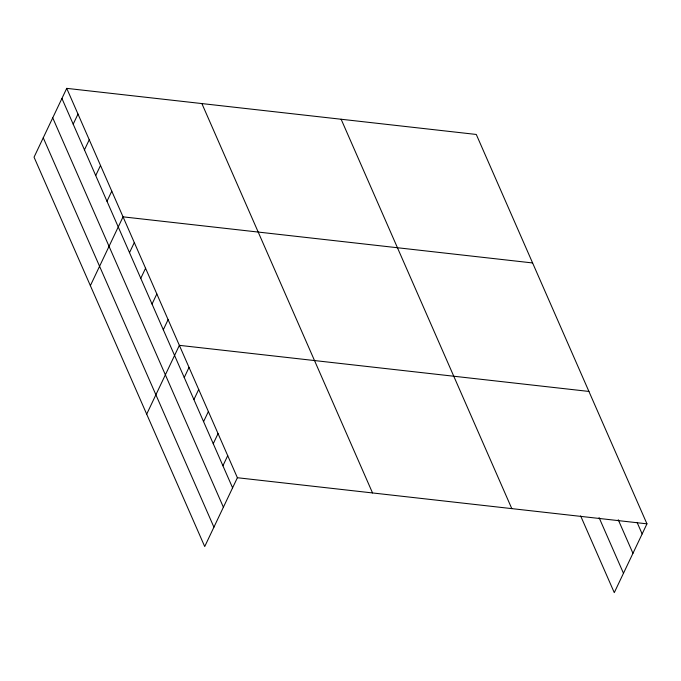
<?xml version="1.0" encoding="UTF-8"?>
<svg xmlns="http://www.w3.org/2000/svg" width="681" height="681" viewBox="0 0 681 681"><rect width="100%" height="100%" fill="white"/><g stroke="black" fill="none" stroke-linecap="round" stroke-linejoin="round"><path stroke-width="1.02" d="M66.721 88.36L34.05 157.166L204.717 546.545L237.388 477.73L66.721 88.36L476.283 134.455L646.95 523.834L614.279 592.64L580.638 515.9M73.19 124.163L77.992 114.059M84.453 149.863L89.254 139.758M95.715 175.562L100.516 165.457M106.985 201.261L111.778 191.157M90.369 285.662L123.048 216.847L532.602 262.951M129.509 252.66L134.31 242.547M140.771 278.359L145.572 268.246M152.033 304.058L156.834 293.945M163.304 329.757L168.096 319.644M146.687 414.159L179.367 345.344L588.92 391.439M184.236 377.512L189.037 367.408M193.906 399.577L198.707 389.472M203.576 421.641L208.377 411.537M213.247 443.714L218.048 433.601M222.917 465.778L227.718 455.666M237.388 477.73L646.95 523.834M637.101 522.429L642.149 533.938M618.237 519.731L632.955 553.312M599.084 517.628L623.473 573.266M341.13 119.243L511.797 508.613M201.882 103.572L372.541 492.942M61.928 98.464L232.596 487.843M52.726 117.839L223.394 507.209M43.252 137.8L213.919 527.171"/></g></svg>
